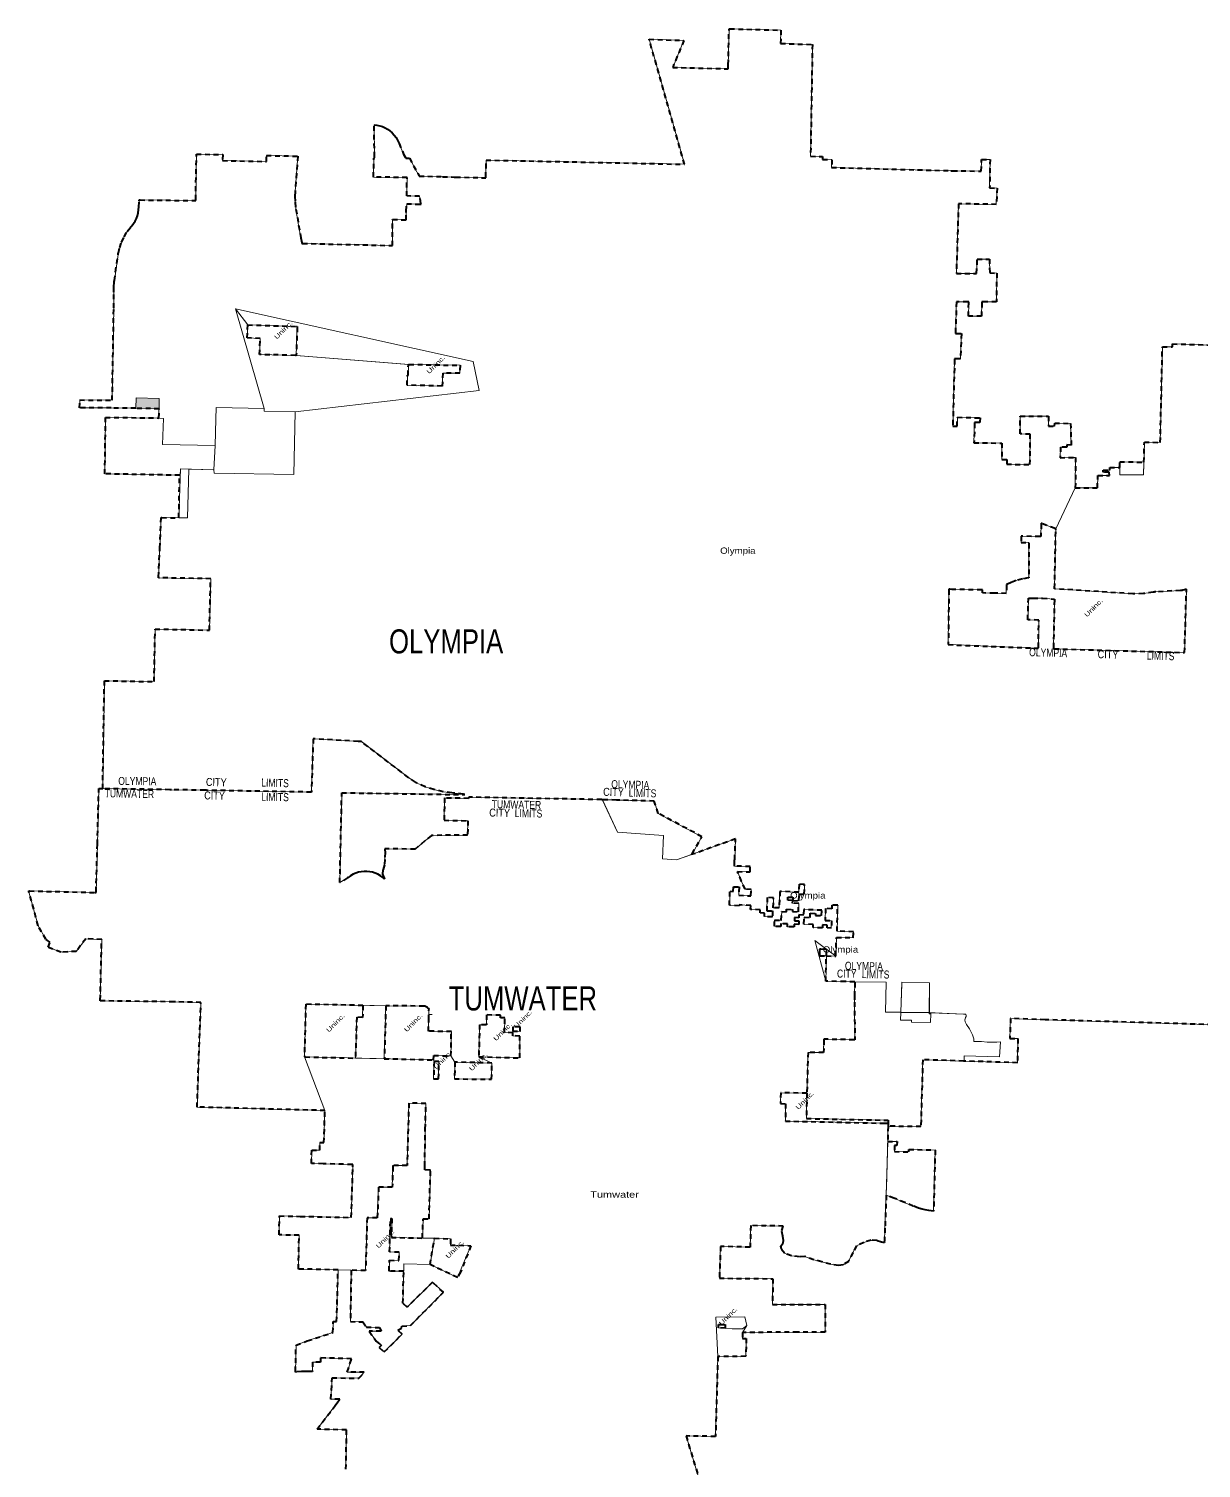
# Model space of a CAD drawing. Header units: feet. Extents: x -903180 to 1023491, y -707744 to 564635.
# Drawn here: x -492588 to -463150, y -185742 to -149618 of the extents above; entities that cross this region are included whole.
import ezdxf

# ---------------------------------------------------------------- set-up
doc = ezdxf.new("R2010")
doc.units = ezdxf.units.FT
doc.header["$LTSCALE"] = 80
doc.linetypes.add('SHORT_DASHED', pattern=[2.7, 1.5, -1.2])
doc.layers.add('13', color=7, linetype='SHORT_DASHED', lineweight=40)
doc.layers.add('58', color=7, linetype='Continuous', lineweight=13)
for name, color, linetype in [('14', 7, 'Continuous'), ('15', 7, 'Continuous'), ('36', 7, 'Continuous')]:
    doc.layers.add(name, color=color, linetype=linetype)

msp = doc.modelspace()

# ---------------------------------------------------------------- hatches: boundary and pattern name
at = {"layer": '58'}
for points in [[(-489315.75, -158893.25), (-489316.54, -159156.15), (-489902.29, -159143.23), (-489890.47, -158880.02)], [(-469943.3, -174339.55), (-469977.03, -174338.44), (-469976.75, -174309.86), (-469942.49, -174311.85)]]:
    msp.add_hatch(color=256, dxfattribs=at).paths.add_polyline_path(points)

# ---------------------------------------------------------------- linework, layer by layer
at = {"layer": '13'}
for p, q in [((-483708.4, -152073.04), (-483642.08, -152101.86)), ((-467441.76, -159791.67), (-467697.97, -159786.27)), ((-471852.45, -173864.58), (-471856.28, -174046.76)), ((-484354.89, -174425.89), (-484386.62, -175449.48)), ((-484204.92, -174428.42), (-484354.89, -174425.89)), ((-484196.95, -174128.52), (-484204.92, -174428.42)), ((-483621.99, -174134.75), (-483661.77, -175464.47)), ((-483661.77, -175464.47), (-482422.62, -175493.55)), ((-485194.46, -178100.57), (-485492.37, -178095.43))]:
    msp.add_line(p, q, dxfattribs=at)
for points in [[(-483642.08, -152101.86), (-483579.12, -152137.45), (-483520.24, -152179.43), (-483518.61, -152180.73), (-483462.12, -152230.57), (-483411.14, -152286.04), (-483366.25, -152346.54), (-483327.92, -152411.4), (-483296.59, -152479.91), (-483291.53, -152493.07), (-483175.41, -152765.4), (-483127.85, -152846.07), (-483117.03, -152864.42), (-483096.06, -152864.82), (-483032.29, -152866.03), (-482784.43, -153314.14), (-482197.45, -153330.15), (-481905.6, -153338.24), (-481905.46, -153338.32), (-481865.6, -153339.28), (-481136.18, -153357.05), (-481113.47, -153357.61), (-481112.99, -153337.54), (-481103, -152912.48), (-476124.18, -153018.91), (-477013.69, -149881.89), (-476140.67, -149910.24), (-476420.72, -150586.13), (-475046.98, -150621.84), (-475026.97, -150622.36), (-475026.54, -150602.86), (-475024.76, -150521.34), (-475005.42, -149638.25), (-475004.99, -149618.33), (-474988.01, -149618.78), (-473708.28, -149652.93), (-473710.26, -149987.51), (-472913.5, -150013.24), (-472958.56, -152818.1), (-472657.14, -152825.48), (-472656.45, -152898.04), (-472427.61, -152903.55), (-472429.16, -153098.2), (-469432.93, -153180.63), (-469412.93, -153181.18), (-469392.93, -153180.13), (-468672.71, -153190.81), (-468664.64, -152895.36), (-468451.81, -152899.7), (-468462.4, -153611.37), (-468273.61, -153615.41), (-468296.12, -154025.3), (-469244.69, -154009.84), (-469298.48, -155762.46), (-468790.11, -155755.69), (-468772.34, -155402.83), (-468466.98, -155401.01), (-468461.69, -155746.71), (-468285.65, -155750.91), (-468288.58, -156474.47), (-468635.85, -156473.71), (-468655.83, -156473.67), (-468656.48, -156494.17), (-468667.1, -156831.29), (-468993.99, -156830.58), (-468988.62, -156492.94), (-468988.31, -156472.94), (-469010.47, -156472.9), (-469295.66, -156472.27), (-469320.62, -157244.47), (-469321.27, -157264.47), (-469301.4, -157264.8), (-469171.78, -157266.97), (-469193.12, -157904.64), (-469321.88, -157902.47), (-469341.88, -157902.14), (-469342.44, -157922.26), (-469389.34, -159587.19), (-469279.8, -159590.08), (-469271.48, -159368.23), (-468833.64, -159379.18), (-468702.29, -159382.46), (-468705.34, -159480.52), (-468705.96, -159500.57), (-468728.56, -159500.1), (-468819.53, -159498.17), (-468839.53, -159497.75), (-468840.15, -159517.79), (-468855.42, -160008.42), (-468159.23, -160015.52), (-468153.4, -160425.12), (-468031.2, -160423.96), (-468033.96, -160545.22), (-467449.94, -160555.62), (-467441.76, -159791.67)], [(-490732.77, -168687.69), (-490689.22, -165979.99), (-489440.22, -166001.84), (-489415.29, -164681.33), (-488052.42, -164710.56), (-488019.68, -163419.12), (-489308.9, -163396.31), (-489329.84, -163395.97), (-489328.99, -163375.96), (-489297.98, -162647.95), (-489266.42, -161906.89), (-489265.57, -161886.9), (-489249.01, -161886.95), (-488820.11, -161888.49), (-488800.42, -160824.01), (-490677.86, -160788.25), (-490660.62, -159369.44), (-489320.42, -159386.07), (-489316.54, -159156.15), (-489902.29, -159143.23), (-490519.21, -159134.9), (-491310.86, -159132.5), (-491307.13, -158933.1), (-490493.33, -158942.3), (-490454.34, -156622.51), (-490455.75, -156227.22), (-490455.83, -156203.67), (-490455.69, -156187.22), (-490454.89, -156094.55), (-490442.64, -155976.49), (-490440.6, -155956.78), (-490437.68, -155936.49), (-490343.45, -155281.26), (-490340.5, -155260.78), (-490336.22, -155241.26), (-490305.57, -155111.16), (-490256.61, -154970.99), (-490193.26, -154836.69), (-490116.22, -154709.76), (-490044.71, -154615.72), (-490026.67, -154592), (-490011.51, -154575.72), (-490003.62, -154567.25), (-489957.42, -154508.94), (-489917.57, -154446.12), (-489884.5, -154379.48), (-489858.58, -154309.75), (-489840.09, -154237.68), (-489829.23, -154164.09), (-489826.13, -154089.75), (-489815.44, -153934.77), (-489814.01, -153914), (-489794.06, -153914.22), (-488417.28, -153929.56), (-488397.34, -153929.78), (-488396.95, -153906.19), (-488378, -152764.42), (-487718.13, -152777.19), (-487720.62, -152927.17), (-486620.81, -152948.46), (-486618.32, -152798.48), (-485833.59, -152813.67), (-485898.49, -153704.82), (-485904.81, -153824.81), (-485901.69, -153971.53), (-485882.82, -154144.53), (-485811.82, -154544.81), (-485753.27, -154860.47), (-485732.7, -154983.96), (-485729.36, -155003.99), (-485710.54, -155004.44), (-483456.14, -155058.48), (-483452.54, -154403.26), (-483110.57, -154414.74), (-483109.78, -154231.6), (-483109.51, -154208.06), (-483108.67, -154191.6), (-483099.59, -154012.59), (-482761.81, -154018.75), (-482738.5, -154019.17), (-482742.29, -153999.11), (-482775.81, -153821.89), (-483096.57, -153813.67), (-483090.66, -153350.91), (-483931.52, -153339.22), (-483920.68, -152869.29), (-483907.65, -152853.44), (-483908.02, -152829.29), (-483920.24, -152030), (-483848.25, -152036.91), (-483777.38, -152051.31), (-483708.4, -152073.04)], [(-467697.97, -159786.27), (-467694.38, -159338.45), (-466983.55, -159342.48), (-466988.3, -159593.79), (-466830.6, -159594.25), (-466826.02, -159516.66), (-466431.4, -159522.04), (-466413.44, -160064), (-466523.08, -160062.61), (-466524.98, -160116.02), (-466683.88, -160117.9), (-466691.15, -160382.93), (-466480.04, -160375.06), (-466305.01, -160377.33), (-466311.01, -161139.9), (-465754.18, -161141.57), (-465744.4, -160831.54), (-465457.01, -160829.57), (-465457.77, -160745.72), (-465615.19, -160745.26), (-465615.69, -160691.5), (-465447.53, -160691.86), (-465448.77, -160624.63), (-465194.91, -160626.9), (-465195.6, -160484.76), (-464588.39, -160493.19), (-464578.05, -159989.62), (-464178.15, -159999.3), (-464124.24, -157596.06), (-463874.33, -157602.83), (-463872.65, -157527.85), (-462856.36, -157555.36)], [(-474472.93, -170641.67), (-474868.96, -170631.46), (-474865.28, -170505.67), (-474864.7, -170485.67), (-474862.99, -170465.67), (-474841.62, -169946.64), (-475925.72, -170336.16), (-475945.72, -170342.81), (-475930.22, -170322.81), (-475685.24, -169894.03), (-476781.6, -169308.3), (-476884.22, -168999.91), (-477829.06, -168973.04), (-478073.13, -168966.1), (-478167.77, -168964.34), (-478187.77, -168964.53), (-478207.77, -168963.58), (-481521.86, -168901.67), (-481541.33, -168901.31), (-481543.49, -168927.87), (-481543.82, -168931.88), (-482147.39, -168922.27), (-482160.12, -169481.29), (-481562.9, -169492.51), (-481568.86, -169852.72), (-482479.02, -169861.42), (-482887.59, -170205.72), (-483630.31, -170194.51), (-483649.38, -170194.22), (-483646.72, -170214.21), (-483636.52, -170290.88), (-483648.23, -170462.21), (-483653.58, -170600.14), (-483696.86, -170725.09), (-483709.16, -170834.18), (-483666.02, -170932.21), (-483655.22, -170956.4), (-483679.99, -170934.64), (-483702.03, -170915.28), (-483760.11, -170873.16), (-483822.28, -170837.35), (-483887.84, -170808.22), (-483956.1, -170786.12), (-484026.29, -170771.26), (-484097.64, -170763.83), (-484169.39, -170763.89), (-484240.73, -170771.45), (-484310.9, -170786.43), (-484379.11, -170808.66), (-484444.62, -170837.9), (-484506.72, -170873.83), (-484544.73, -170901.49), (-484564.81, -170916.11), (-484584.73, -170928.18), (-484778.62, -171045.71), (-484728.1, -168790.82), (-481690.66, -168837.39), (-481637.09, -168838.21), (-481677.09, -168830.11), (-481967.98, -168789.23), (-482184.8, -168763.89), (-482414.32, -168713.2), (-482637.28, -168638.81), (-482834.9, -168548.94), (-482849.49, -168542.31), (-482874.9, -168526.06), (-483048.62, -168414.96), (-484237.28, -167506.65), (-484317.23, -167501.99), (-485446.87, -167437.05), (-485492.35, -168774.65), (-488128.62, -168729.91), (-488167.04, -168727.39), (-488168.62, -168727.37), (-489003.91, -168714.78), (-489022.96, -168714.49), (-489043.91, -168714.16), (-490732.77, -168687.69)], [(-485492.37, -178095.43), (-485482.46, -177758.52), (-485282.53, -177763.52), (-485276.8, -177568.6), (-485176.2, -177571.11), (-485151.57, -176765), (-488363.22, -176680.09), (-488265.52, -174052.02), (-488903.8, -174039.92), (-488924.51, -174036.89), (-488943.8, -174036.64), (-490773.9, -174013.01), (-490792.99, -174012.76), (-490792.53, -173992.75), (-490757.75, -172469.63), (-491159.5, -172454.6), (-491394.38, -172771.58), (-491781.93, -172791.7), (-492100.35, -172668.86), (-492056.25, -172542.55), (-492157.68, -172467.98), (-492352.27, -172132.48), (-492582.91, -171274.14), (-492588.26, -171254.24), (-492572.23, -171254.62), (-490924.4, -171294.09), (-490899.36, -171294.69), (-490898.78, -171274.57), (-490864.12, -170081.44), (-490830.44, -168685.15), (-490732.77, -168687.69)], [(-473406.7, -171493.54), (-473249.92, -171500.91), (-473243.95, -171337.24), (-473117.91, -171339.8), (-473107.3, -171093.24), (-473245.02, -171086.97), (-473254.13, -171287.34), (-473728.21, -171265.78), (-473747.13, -171681.9), (-473896.99, -171675.08), (-473885.65, -171425.61), (-474044.94, -171418.37), (-474060.06, -171751.29), (-473910.56, -171758.07), (-473917.41, -171908.71), (-474116.59, -171899.66), (-474112.62, -171812.22), (-474223.76, -171807.17), (-474220.17, -171728.02), (-474464.17, -171716.92), (-474459.7, -171618.58), (-474751.9, -171605.29), (-474752.81, -171625.25), (-474997.44, -171614.13), (-474981.43, -171261.65), (-474902.32, -171265.24), (-474897.04, -171148.77), (-474752.01, -171155.35), (-474761.48, -171364.13), (-474457.07, -171377.93), (-474449.71, -171215.8), (-474602.99, -171208.84), (-474693.23, -171014.38), (-474792.78, -170769.1), (-474792.76, -170768.58), (-474476.37, -170779.12), (-474472.93, -170641.67)], [(-471849.43, -173533.91), (-472091.28, -173529.68), (-472577.49, -173519.03), (-472562.54, -172887), (-472327.48, -172892.22), (-472305.99, -172420.83), (-471885.17, -172428.28), (-471879.07, -172277.77), (-472292.93, -172264.77), (-472277.52, -171610.16), (-472421.74, -171610.31), (-472425.98, -171703.42), (-472579.87, -171696.42), (-472593.39, -171993.79), (-472431.38, -172001.16), (-472439.42, -172187.17), (-472541.95, -172183.44), (-472540.74, -172114.27), (-472655.66, -172109.05), (-472661.39, -172181.76), (-472896.55, -172172.71), (-472892.18, -172095.16), (-473123.9, -172084.62), (-473116.18, -171914.71), (-472971.4, -171921.29), (-472966.54, -171814.4), (-472830.9, -171820.57), (-472833.07, -171868.35), (-472680.53, -171875.27), (-472674.42, -171740.6), (-473128.1, -171720), (-473134.44, -171859.84), (-473250.68, -171854.55), (-473254.08, -171929.33), (-473358.98, -171924.56), (-473362.51, -172002.08), (-473253.13, -172007.05), (-473257.25, -172097.87), (-473370.47, -172092.73), (-473374.38, -172157.5), (-473538.98, -172152.48), (-473534.07, -172083.21), (-473705.34, -172075.43), (-473707.32, -172149.38), (-473866.31, -172142.43), (-473861.32, -171986), (-473694.03, -171993.61), (-473684.08, -171774.89), (-473565.7, -171780.27), (-473562.74, -171715.33), (-473412.39, -171722.17), (-473414.63, -171771.32), (-473264.34, -171778.15), (-473254.89, -171570.32), (-473409.87, -171563.28), (-473406.7, -171493.54)], [(-471849.43, -173533.91), (-471849.63, -173555.67), (-471852.45, -173864.58)], [(-484196.95, -174128.52), (-485634.09, -174099.18), (-485667.65, -175401.91), (-485668.17, -175421.96), (-485650.22, -175422.35), (-484386.62, -175449.48)], [(-471856.28, -174046.76), (-471847.53, -174970.75), (-471847.33, -174992.32), (-471867.34, -174991.89), (-472601.8, -174976.23), (-472621.55, -174975.81), (-472622.15, -174995.8), (-472631.53, -175309.44), (-473021.54, -175310.32), (-473053.23, -176329.9)], [(-482422.62, -175493.55), (-482419.71, -175384.65), (-481987.92, -175396.47), (-481978.15, -174782.89), (-482550.92, -174776.38), (-482545.66, -174482.33), (-482539.42, -174248.51), (-482538.92, -174229.81), (-482551.93, -174208.51), (-482556.98, -174201.44), (-482567.64, -174189.41), (-482579.49, -174178.55), (-482592.42, -174169), (-482606.28, -174160.85), (-482620.91, -174154.19), (-482627.74, -174151.91), (-482646.96, -174146.49), (-482667.74, -174146.16), (-483621.99, -174134.75)], [(-459099.55, -174699.74), (-459119.55, -174699.61), (-461792.39, -174642.77), (-467070.26, -174486.08), (-467937.29, -174456.31), (-467954.16, -174957.01), (-467753.08, -174961.46), (-467765.24, -175565.7), (-469105.23, -175523.38), (-469115.48, -175523.06), (-470140.78, -175490.68), (-470189.55, -177168.73), (-471012.78, -177160.31)], [(-473053.23, -176329.9), (-473705.87, -176321.05), (-473714.59, -176591.94), (-473586.67, -176596.37), (-473591.63, -177029.5), (-471096.03, -177084.77), (-471010.87, -177085.36), (-471012.78, -177160.31)], [(-473053.23, -176329.9), (-473062.6, -176966.01), (-471009.32, -177010.14), (-471010.87, -177085.36)], [(-471012.78, -177160.31), (-471022.44, -177540.39), (-470787.99, -177544.89), (-470789.71, -177644.88), (-470849.7, -177643.74), (-470852.34, -177796.72), (-470490.65, -177803.67), (-470489.05, -177743.7), (-469829.15, -177756.39), (-469870.19, -179293.37), (-469988.8, -179278.74), (-470081.62, -179261.85), (-470154.19, -179243.28), (-470252.07, -179214.57), (-470378.64, -179163.91), (-470594.65, -179076.1), (-470868.04, -178962.96), (-471056.7, -178891.72), (-471090.09, -179717.88), (-471105.47, -180066.03), (-471106.07, -180079.72), (-471126.35, -180077.19), (-471138.78, -180075.63), (-471173.8, -180065.38), (-471290.31, -180031.28), (-471436.95, -180018.94), (-471624.14, -180075.67), (-471806.51, -180159.81), (-471896.46, -180330.08), (-472008.84, -180550.94), (-472136.25, -180634.57), (-472259.7, -180654.05), (-472452.3, -180623.84), (-472677.21, -180566.44), (-472879.23, -180508.83), (-473099.78, -180428.51), (-473232.52, -180434.35), (-473438.8, -180408.84), (-473613.4, -180346.39), (-473692.19, -180246.4), (-473706.66, -180168.7), (-473643.35, -180085.68), (-473634.71, -180030.65), (-473658.66, -179920.99), (-473682.94, -179774.69), (-473642.89, -179664.73), (-474460, -179653.05), (-474478, -180194.05), (-475218.33, -180177.07), (-475248.23, -180974.84), (-473904.98, -180987.36), (-473915.32, -181635.69), (-472594.57, -181634.79), (-472591.31, -182324.78), (-473281.29, -182329.63), (-474666.94, -182334.04), (-474671.82, -182484.6), (-474571.76, -182484.26), (-474586.34, -182934.31), (-475287.49, -182936.74), (-475345.64, -184945.06), (-476082.6, -184932.33), (-475665.43, -186328.18)], [(-485350.68, -184764.28), (-484893.51, -184169.31), (-484831.49, -184080.46), (-484781.39, -184009.85), (-485000.26, -184005.9), (-484972.53, -183475.05), (-484298.47, -183483.97), (-484163.85, -183335.82), (-484591.54, -183329.4), (-484483.96, -182994.15), (-485263, -182973.63), (-485264.22, -183082.31), (-485462.9, -183081.49), (-485467.27, -183296.99), (-485467.66, -183315.85), (-485487.68, -183315.78), (-485597.12, -183315.39), (-485617.12, -183314.21), (-485637.12, -183314.02), (-485740.25, -183313.04), (-485871.23, -183327.39), (-485891.17, -183329.58), (-485890.79, -183312.48), (-485876.28, -182650.3), (-485598.72, -182546.77), (-484950.77, -182337.55), (-484948.12, -182062.82), (-484858.34, -182062.54), (-484821.58, -180764.6), (-485818.41, -180743.43), (-485801.48, -179897.01), (-486302, -179886.35), (-486294.37, -179411.4), (-485770.09, -179422.55), (-484491.98, -179448.34), (-484450.22, -178181.7), (-484449.1, -178147.81), (-484449.16, -178141.7), (-484449.17, -178140.75), (-484449.37, -178119.68), (-484469.36, -178119.16), (-485154.46, -178101.57), (-485192.11, -178100.61), (-485194.46, -178100.57)], [(-484624.91, -185766.55), (-484609.02, -184780.01), (-485350.68, -184764.28)]]:
    msp.add_lwpolyline(points, dxfattribs=at)
for points in [[(-485871.03, -157815.22), (-485891.04, -157814.76), (-486790.97, -157794.13), (-486779.82, -157387.77), (-487101.54, -157377.68), (-487088.43, -157048.13), (-485869.79, -157088.54), (-485847.92, -157089.26), (-485848.56, -157109.2), (-485870.4, -157795.4)], [(-483056.57, -158039.59), (-483038.65, -158039.92), (-481759.09, -158063.8), (-481762.86, -158259.44), (-482191.68, -158259.79), (-482210.27, -158585.83), (-483090.24, -158562.76), (-483083.25, -158316.74), (-483065.71, -158317.05), (-483057.23, -158059.55)], [(-466861.12, -165178.25), (-466841.01, -165178.96), (-463567.83, -165271.91), (-463521.34, -163698.81), (-463520.76, -163679.13), (-463540.75, -163687.82), (-463574.1, -163699.55), (-463611.78, -163708.52), (-463630.2, -163710.91), (-463649.14, -163713.36), (-463670.2, -163714.55), (-464293.5, -163749.69), (-464312.52, -163750.76), (-464333.5, -163754.89), (-464352.88, -163758.71), (-464598.85, -163791.74), (-464827.59, -163798.31), (-464851.88, -163799.01), (-464867.59, -163798), (-466811.27, -163672.56), (-466831.16, -163671.28), (-466830.87, -163656.97), (-466801.7, -162189.06), (-466801.25, -162166.58), (-466821.3, -162158.98), (-467150.93, -162033.92), (-467170.9, -162026.35), (-467171.19, -162048.52), (-467175.03, -162341.67), (-467175.29, -162361.68), (-467196.02, -162361.29), (-467673.73, -162352.15), (-467673.53, -162510.93), (-467498.81, -162516.3), (-467478.28, -162516.93), (-467478.25, -162536.91), (-467477.04, -163377.17), (-467477.01, -163397.17), (-467497.02, -163400.5), (-467635.53, -163423.54), (-467801.74, -163468.08), (-467818.69, -163472.62), (-467841.74, -163481.21), (-467923.67, -163511.72), (-468017.98, -163557.7), (-468036.11, -163566.54), (-468037.15, -163587.45), (-468047.16, -163789.6), (-468259.75, -163783.51), (-468341.71, -163782.93), (-468640.5, -163777.25), (-468640, -163720.39), (-468639.82, -163700.85), (-468659.82, -163700.49), (-469415.43, -163686.87), (-469465.58, -163685.51), (-469485.55, -163684.97), (-469484.92, -163704.08), (-469501.03, -165074.35), (-467265.33, -165162.33), (-467240.04, -165163.33), (-467239.72, -165143.12), (-467228.79, -164460.03), (-467502.95, -164447.39), (-467489.41, -163930.31), (-467488.87, -163909.42), (-467468.89, -163907.03), (-467466.97, -163906.81), (-467457.35, -163905.87), (-467447.72, -163905.13), (-467437.95, -163904.57), (-467427.92, -163904.13), (-467418.29, -163903.84), (-467408.63, -163903.8), (-467398.79, -163903.88), (-467388.94, -163904.16), (-467379.06, -163904.58), (-467372.69, -163904.97), (-467137.14, -163909.77), (-466856.85, -163930.11), (-466836.34, -163931.6), (-466836.73, -163951.56), (-466860.61, -165152.94)], [(-473406.7, -171493.54), (-473531.45, -171487.87), (-473527.87, -171409.14), (-473403.12, -171414.82)], [(-472562.55, -172887), (-472561.71, -172742.32), (-472561.59, -172722.36), (-472583.2, -172721.82), (-472710.96, -172718.62), (-472730.47, -172718.13), (-472730.58, -172738.12), (-472731.43, -172887.21)], [(-480261.57, -175443.74), (-480255.73, -174898.34), (-480435.68, -174893.65), (-480434.83, -174813.66), (-480643.71, -174808.22), (-480635.02, -174438.33), (-480744.98, -174435.47), (-480743.57, -174375.49), (-481093.45, -174366.37), (-481099.33, -174616.31), (-481269.27, -174611.87), (-481288.17, -175415.63)], [(-480254.44, -174778.33), (-480253.27, -174668.32), (-480433.22, -174663.64), (-480434.4, -174773.65)], [(-482298.01, -175968.91), (-482289.27, -175538.27), (-482411.63, -175534.92), (-482422.95, -175967.84)], [(-480967.96, -175980.31), (-480959.73, -175574.67), (-481889.41, -175549.22), (-481897.99, -175972.34)], [(-483216.61, -182375.65), (-483326, -182274.04), (-483232.06, -182223.59), (-483217.26, -182178.83), (-483003.14, -182160.33), (-482177.38, -181327.46), (-482450.21, -181072.19), (-483091.51, -181704.31), (-483195.22, -181599.55), (-483174.09, -180800.6), (-483539.94, -180794.67), (-483533.13, -180524.73), (-483293.15, -180528.61), (-483287.86, -180318.67), (-483527.85, -180314.78), (-483506.67, -179475.04), (-483471.67, -179475.61), (-483483.66, -179951.46), (-482702.74, -179966.33), (-482688.3, -179483.68), (-482538.98, -179484.68), (-482501.31, -178262.27), (-482523.42, -178261.46), (-482626.74, -178257.71), (-482646.74, -178256.98), (-482646.87, -178237.46), (-482647.16, -178192.41), (-482646.36, -178153.45), (-482631.83, -177231.71), (-482618.22, -176590.31), (-483044.09, -176579.19), (-483090.41, -178145.36), (-483444.93, -178142.16), (-483444.6, -178176.01), (-483462.44, -178690.68), (-483803.42, -178689.1), (-483837.15, -179460.82), (-484093.52, -179456.02), (-484131.63, -180779.11), (-484494.38, -180775.33), (-484513.5, -182061.94), (-484199.06, -182071.02), (-484110.53, -182199.08), (-483784.72, -182210.94), (-483742.67, -182301.15), (-484044.03, -182305.02), (-483866.2, -182550.23), (-483733.87, -182656.16), (-483787.6, -182715.49), (-483661.08, -182823.95)], [(-481996.72, -179989.12), (-482000.11, -180140.89), (-481490.81, -180157.91), (-481745.76, -180820.37), (-481821.85, -180955.29), (-482512.21, -180632.63), (-482400.48, -179972.67)], [(-475266.4, -182135.06), (-475246.44, -182135.05), (-475104.66, -182134.97), (-475103.47, -182223.94), (-475268.05, -182222.28), (-475266.82, -182157.19)]]:
    msp.add_lwpolyline(points, close=True, dxfattribs=at)
at = {"layer": '58'}
msp.add_line((-482541.46, -174356.01), (-482463.66, -174356.01), dxfattribs=at)
for points in [[(-469432.93, -153180.63), (-472429.16, -153098.2), (-472427.61, -152903.55), (-472656.45, -152898.04), (-472657.14, -152825.48), (-472958.56, -152818.1), (-472913.5, -150013.24), (-473710.26, -149987.51), (-473708.28, -149652.93), (-474988.01, -149618.78), (-475004.99, -149618.33), (-475005.42, -149638.25), (-475024.76, -150521.34), (-475026.54, -150602.86), (-475026.97, -150622.36), (-475046.98, -150621.84), (-476420.72, -150586.13), (-476140.67, -149910.24), (-477013.69, -149881.89), (-476124.18, -153018.91), (-481103, -152912.48), (-481112.99, -153337.54), (-481113.47, -153357.61), (-481136.18, -153357.05), (-481865.6, -153339.28), (-481905.46, -153338.32), (-481905.6, -153338.24), (-482197.45, -153330.15), (-482784.43, -153314.14), (-483032.29, -152866.03), (-483096.06, -152864.82), (-483117.03, -152864.42), (-483127.85, -152846.07), (-483175.41, -152765.4), (-483291.53, -152493.07), (-483296.59, -152479.91), (-483327.92, -152411.4), (-483366.25, -152346.54), (-483411.14, -152286.04), (-483462.12, -152230.57), (-483518.61, -152180.73), (-483520.24, -152179.43), (-483579.12, -152137.45), (-483642.08, -152101.86), (-483708.4, -152073.04), (-483777.38, -152051.31), (-483848.25, -152036.91), (-483920.24, -152030), (-483908.02, -152829.29), (-483907.65, -152853.44), (-483920.68, -152869.29), (-483931.52, -153339.22), (-483090.66, -153350.91), (-483096.57, -153813.67), (-482775.81, -153821.89), (-482742.29, -153999.11), (-482738.5, -154019.17), (-482761.81, -154018.75), (-483099.59, -154012.59), (-483108.67, -154191.6), (-483109.51, -154208.06), (-483109.78, -154231.6), (-483110.57, -154414.74), (-483452.54, -154403.26), (-483456.14, -155058.48), (-485710.54, -155004.44), (-485729.36, -155003.99), (-485732.7, -154983.96), (-485753.27, -154860.47), (-485811.82, -154544.81), (-485882.82, -154144.53), (-485901.69, -153971.53), (-485904.81, -153824.81), (-485898.49, -153704.82), (-485833.59, -152813.67), (-486618.32, -152798.48), (-486620.81, -152948.46), (-487720.62, -152927.17), (-487718.13, -152777.19), (-488378, -152764.42), (-488396.95, -153906.19), (-488397.34, -153929.78), (-488417.28, -153929.56), (-489794.06, -153914.22), (-489814.01, -153914), (-489815.44, -153934.77), (-489826.13, -154089.75), (-489829.23, -154164.09), (-489840.09, -154237.68), (-489858.58, -154309.75), (-489884.5, -154379.48), (-489917.57, -154446.12), (-489957.42, -154508.94), (-490003.62, -154567.25), (-490011.51, -154575.72), (-490026.67, -154592), (-490044.71, -154615.72), (-490116.22, -154709.76), (-490193.26, -154836.69), (-490256.61, -154970.99), (-490305.57, -155111.16)], [(-469484.92, -163704.08), (-469485.55, -163684.97), (-469465.58, -163685.51), (-469415.43, -163686.87), (-468659.82, -163700.49), (-468639.82, -163700.85), (-468640, -163720.39), (-468640.5, -163777.25), (-468341.71, -163782.93), (-468259.75, -163783.51), (-468047.16, -163789.6), (-468037.15, -163587.45), (-468036.11, -163566.54), (-468017.98, -163557.7), (-467923.67, -163511.72), (-467841.74, -163481.21), (-467818.69, -163472.62), (-467801.74, -163468.08), (-467635.53, -163423.54), (-467497.02, -163400.5), (-467477.01, -163397.17), (-467477.04, -163377.17), (-467478.25, -162536.91), (-467478.28, -162516.93), (-467498.81, -162516.3), (-467673.53, -162510.93), (-467673.73, -162352.15), (-467196.02, -162361.29), (-467175.29, -162361.68), (-467175.03, -162341.67), (-467171.19, -162048.52), (-467170.9, -162026.35), (-467150.93, -162033.92), (-466801.25, -162166.59), (-466311.01, -161139.9), (-466305.01, -160377.33), (-466480.04, -160375.06), (-466691.15, -160382.93), (-466683.88, -160117.9), (-466524.98, -160116.02), (-466523.08, -160062.61), (-466413.44, -160064), (-466431.4, -159522.04), (-466826.02, -159516.66), (-466830.6, -159594.25), (-466988.3, -159593.79), (-466983.55, -159342.48), (-467694.38, -159338.45), (-467697.97, -159786.27), (-467441.76, -159791.67), (-467449.94, -160555.62), (-468033.96, -160545.22), (-468031.2, -160423.96), (-468153.4, -160425.12), (-468159.23, -160015.52), (-468855.42, -160008.42), (-468840.15, -159517.79), (-468839.53, -159497.75), (-468819.53, -159498.17), (-468728.56, -159500.1), (-468705.96, -159500.57), (-468705.34, -159480.52), (-468702.29, -159382.46), (-468833.64, -159379.18), (-469271.48, -159368.23), (-469279.8, -159590.08), (-469389.34, -159587.19), (-469342.44, -157922.26), (-469341.88, -157902.14), (-469321.88, -157902.47), (-469193.12, -157904.64), (-469171.78, -157266.97), (-469301.4, -157264.8), (-469321.27, -157264.47), (-469320.62, -157244.47), (-469295.66, -156472.27), (-469010.47, -156472.9), (-468988.31, -156472.94), (-468988.62, -156492.94), (-468993.99, -156830.58), (-468667.1, -156831.29), (-468656.48, -156494.17), (-468655.83, -156473.67), (-468635.85, -156473.71), (-468288.58, -156474.47), (-468285.65, -155750.91), (-468461.69, -155746.71), (-468466.98, -155401.01), (-468772.34, -155402.83), (-468790.11, -155755.69), (-469298.48, -155762.46), (-469244.69, -154009.84), (-468296.12, -154025.3), (-468273.61, -153615.41), (-468462.4, -153611.37), (-468451.81, -152899.7), (-468664.64, -152895.36), (-468672.71, -153190.81), (-469392.93, -153180.13), (-469412.93, -153181.18), (-469432.93, -153180.63)], [(-490305.57, -155111.16), (-490336.22, -155241.26), (-490340.5, -155260.78), (-490343.45, -155281.26), (-490437.68, -155936.49), (-490440.6, -155956.78), (-490442.64, -155976.49), (-490454.89, -156094.55), (-490455.69, -156187.22), (-490455.83, -156203.67), (-490455.75, -156227.22), (-490454.34, -156622.51), (-490493.33, -158942.3), (-491307.13, -158933.1), (-491310.86, -159132.5), (-490519.21, -159134.9), (-489902.29, -159143.23), (-489890.47, -158880.02), (-489315.75, -158893.25), (-489320.42, -159386.07), (-489205.47, -159394.47), (-489227.59, -160054.16), (-487909.78, -160075.57), (-487892.62, -159413.73), (-487886.08, -159126.23), (-486676.41, -159148.15), (-487399.55, -156647.39), (-481428.19, -157965.26), (-481278.28, -158693.85), (-485897.1, -159227.22), (-485932.64, -160807.4), (-487936.98, -160768.33), (-487937.81, -160682.76), (-488568.96, -160667.19), (-488601.07, -161888.97), (-489249.01, -161886.95), (-489265.57, -161886.9), (-489266.42, -161906.89), (-489297.98, -162647.95), (-489328.99, -163375.96), (-489329.84, -163395.97), (-489308.9, -163396.31), (-488019.68, -163419.12), (-488052.42, -164710.56), (-489415.29, -164681.33), (-489440.22, -166001.84), (-490689.22, -165979.99), (-490732.77, -168687.69), (-489043.91, -168714.16), (-489022.96, -168714.49), (-489003.91, -168714.78), (-488168.62, -168727.37), (-488167.04, -168727.39), (-488128.62, -168729.91), (-485492.35, -168774.65), (-485446.87, -167437.05), (-484237.28, -167506.65), (-483048.62, -168414.96), (-482874.9, -168526.06), (-482849.49, -168542.31), (-482834.9, -168548.94), (-482637.28, -168638.81), (-482414.32, -168713.2), (-482184.8, -168763.89), (-481967.98, -168789.23), (-481677.09, -168830.11), (-481637.09, -168838.21), (-481690.66, -168837.39), (-484728.1, -168790.82), (-484778.62, -171045.71), (-484584.73, -170928.18), (-484564.81, -170916.11), (-484544.73, -170901.49), (-484506.72, -170873.83), (-484444.62, -170837.9), (-484379.11, -170808.66), (-484310.9, -170786.43), (-484240.73, -170771.45), (-484169.39, -170763.89), (-484097.64, -170763.83), (-484026.29, -170771.26), (-483956.1, -170786.12), (-483887.84, -170808.22), (-483822.28, -170837.35), (-483760.11, -170873.16), (-483702.03, -170915.28), (-483679.99, -170934.64), (-483655.22, -170956.4), (-483666.02, -170932.21), (-483709.16, -170834.18), (-483696.86, -170725.09), (-483653.58, -170600.14), (-483648.23, -170462.21), (-483636.52, -170290.88), (-483646.72, -170214.21), (-483649.38, -170194.22), (-483630.31, -170194.51), (-482887.59, -170205.72), (-482479.02, -169861.42)], [(-462856.36, -157555.36), (-463872.65, -157527.85), (-463874.33, -157602.83), (-464124.24, -157596.06), (-464178.15, -159999.3), (-464578.05, -159989.62), (-464596.53, -160812.9), (-465197.59, -160814.76), (-465194.91, -160626.9), (-465448.77, -160624.63), (-465447.53, -160691.86), (-465615.69, -160691.5), (-465615.19, -160745.26), (-465457.77, -160745.72), (-465457.01, -160829.57), (-465744.4, -160831.54), (-465754.18, -161141.57), (-466311.01, -161139.9), (-466801.25, -162166.59), (-466830.87, -163656.97), (-466831.16, -163671.28), (-466811.27, -163672.56), (-464867.59, -163798), (-464851.88, -163799.01), (-464827.59, -163798.31), (-464598.85, -163791.74), (-464352.88, -163758.71), (-464333.5, -163754.89), (-464312.52, -163750.76), (-464293.5, -163749.69), (-463670.2, -163714.55), (-463649.14, -163713.36), (-463630.2, -163710.91), (-463611.78, -163708.52), (-463574.1, -163699.55), (-463540.75, -163687.82), (-463520.76, -163679.13), (-463521.34, -163698.81), (-463567.83, -165271.91), (-466841.01, -165178.96), (-466861.12, -165178.25), (-466860.61, -165152.94), (-466836.73, -163951.56), (-466836.34, -163931.6), (-466856.85, -163930.11), (-467137.14, -163909.77), (-467372.69, -163904.97), (-467379.06, -163904.58), (-467388.94, -163904.16), (-467398.79, -163903.88), (-467408.63, -163903.8), (-467418.29, -163903.84), (-467427.92, -163904.13), (-467437.95, -163904.57), (-467447.72, -163905.13), (-467457.35, -163905.87), (-467466.97, -163906.81), (-467468.89, -163907.03), (-467488.87, -163909.42), (-467489.41, -163930.31), (-467502.95, -164447.39), (-467228.79, -164460.03), (-467239.72, -165143.12), (-467240.04, -165163.33), (-467265.33, -165162.33), (-469501.03, -165074.35), (-469484.92, -163704.08)], [(-474841.62, -169946.64), (-475925.72, -170336.16), (-475945.72, -170342.81), (-475965.72, -170350), (-476321.88, -170477.96), (-476679.45, -170451.28), (-476651.2, -169864.24), (-477808.6, -169781.23), (-478178.48, -168984.53), (-478187.77, -168964.53), (-478207.77, -168963.58), (-481521.86, -168901.67), (-481541.33, -168901.31), (-481543.49, -168927.87), (-481543.82, -168931.88), (-482147.39, -168922.27), (-482160.12, -169481.29), (-481562.9, -169492.51), (-481568.86, -169852.72), (-482479.02, -169861.42), (-482887.59, -170205.72), (-483630.31, -170194.51), (-483649.38, -170194.22), (-483646.72, -170214.21), (-483636.52, -170290.88), (-483648.23, -170462.21), (-483653.58, -170600.14), (-483696.86, -170725.09), (-483709.16, -170834.18), (-483666.02, -170932.21), (-483655.22, -170956.4), (-483679.99, -170934.64), (-483702.03, -170915.28), (-483760.11, -170873.16), (-483822.28, -170837.35), (-483887.84, -170808.22), (-483956.1, -170786.12), (-484026.29, -170771.26), (-484097.64, -170763.83), (-484169.39, -170763.89), (-484240.73, -170771.45), (-484310.9, -170786.43), (-484379.11, -170808.66), (-484444.62, -170837.9), (-484506.72, -170873.83), (-484544.73, -170901.49), (-484564.81, -170916.11), (-484584.73, -170928.18), (-484778.62, -171045.71), (-484728.1, -168790.82), (-481690.66, -168837.39), (-481637.09, -168838.21), (-481677.09, -168830.11), (-481967.98, -168789.23), (-482184.8, -168763.89), (-482414.32, -168713.2), (-482637.28, -168638.81), (-482834.9, -168548.94), (-482849.49, -168542.31), (-482874.9, -168526.06), (-483048.62, -168414.96), (-484220.58, -167519.38), (-484237.28, -167506.65), (-485446.87, -167437.05), (-485492.35, -168774.65), (-488128.62, -168729.91), (-488167.04, -168727.39), (-488168.62, -168727.37), (-489003.91, -168714.78), (-489022.96, -168714.49), (-489043.91, -168714.16), (-490732.77, -168687.69), (-490830.44, -168685.15), (-490864.12, -170081.44), (-490898.78, -171274.57), (-490899.36, -171294.69), (-490924.4, -171294.09), (-492572.23, -171254.62), (-492588.26, -171254.24), (-492582.91, -171274.14), (-492352.27, -172132.48), (-492157.68, -172467.98), (-492056.25, -172542.55), (-492100.35, -172668.86), (-491781.93, -172791.7), (-491394.38, -172771.58), (-491159.5, -172454.6), (-490757.75, -172469.63), (-490792.53, -173992.75), (-490792.99, -174012.76), (-490773.9, -174013.01), (-488943.8, -174036.64), (-488924.51, -174036.89), (-488903.8, -174039.92), (-488265.52, -174052.02), (-488363.22, -176680.09), (-485151.56, -176765), (-485668.17, -175421.96), (-485634.09, -174099.18), (-483621.99, -174134.75)], [(-482479.02, -169861.42), (-481568.86, -169852.72), (-481562.9, -169492.51), (-482160.12, -169481.29), (-482147.39, -168922.27), (-481543.82, -168931.88), (-481543.49, -168927.87), (-481541.33, -168901.31), (-481521.86, -168901.67), (-478207.77, -168963.58), (-478187.77, -168964.53), (-478167.77, -168964.34), (-478073.13, -168966.1), (-476884.22, -168999.91), (-476781.6, -169308.3), (-475685.24, -169894.03), (-475930.22, -170322.81), (-475945.72, -170342.81), (-475925.72, -170336.16), (-474841.62, -169946.64), (-474862.99, -170465.67), (-474864.7, -170485.67), (-474865.28, -170505.67), (-474868.96, -170631.46), (-474472.93, -170641.67), (-474476.37, -170779.12), (-474792.76, -170768.58), (-474792.78, -170769.1), (-474693.23, -171014.38), (-474602.99, -171208.84), (-474449.71, -171215.8), (-474457.07, -171377.93), (-474761.48, -171364.13), (-474752.01, -171155.35), (-474897.04, -171148.77), (-474902.32, -171265.24), (-474981.43, -171261.65), (-474997.44, -171614.13), (-474752.81, -171625.25), (-474751.9, -171605.29), (-474459.7, -171618.58), (-474464.17, -171716.92), (-474220.17, -171728.02), (-474223.76, -171807.17), (-474112.62, -171812.22), (-474116.59, -171899.66), (-473917.41, -171908.71), (-473910.56, -171758.07), (-474060.06, -171751.29), (-474044.94, -171418.37), (-473885.65, -171425.61), (-473896.99, -171675.08), (-473747.13, -171681.9), (-473728.21, -171265.78), (-473254.13, -171287.34), (-473245.02, -171086.97), (-473107.3, -171093.24), (-473117.91, -171339.8), (-473243.95, -171337.24), (-473249.92, -171500.91), (-473406.7, -171493.54), (-473403.12, -171414.82), (-473527.87, -171409.14), (-473531.51, -171489.11), (-473406.76, -171494.79), (-473409.87, -171563.27), (-473254.89, -171570.32), (-473264.34, -171778.15), (-473414.63, -171771.32), (-473412.39, -171722.17), (-473562.74, -171715.33), (-473565.7, -171780.27), (-473684.08, -171774.89), (-473694.03, -171993.61), (-473861.32, -171986), (-473866.31, -172142.43), (-473707.32, -172149.38), (-473705.34, -172075.43), (-473534.07, -172083.21), (-473538.98, -172152.48), (-473374.38, -172157.5), (-473370.47, -172092.73), (-473257.25, -172097.87), (-473253.13, -172007.05), (-473362.51, -172002.08), (-473358.98, -171924.56), (-473254.08, -171929.33), (-473250.68, -171854.55), (-473134.44, -171859.84), (-473128.1, -171720), (-472674.42, -171740.6), (-472680.53, -171875.27), (-472833.07, -171868.35), (-472830.9, -171820.57), (-472966.54, -171814.4), (-472971.4, -171921.29), (-473116.18, -171914.71), (-473123.9, -172084.62), (-472892.18, -172095.16), (-472896.55, -172172.71), (-472661.39, -172181.76)], [(-471849.43, -173533.91), (-472091.28, -173529.68), (-472577.49, -173519.03), (-472852.02, -172496.84), (-472327.48, -172892.22), (-472305.99, -172420.83), (-471885.17, -172428.28), (-471879.07, -172277.77), (-472292.93, -172264.77), (-472277.52, -171610.16), (-472421.74, -171610.31), (-472425.98, -171703.42), (-472579.87, -171696.42), (-472593.39, -171993.79), (-472431.38, -172001.16), (-472439.42, -172187.17), (-472541.95, -172183.44), (-472540.74, -172114.27), (-472655.66, -172109.05), (-472661.39, -172181.76), (-472896.55, -172172.71), (-472892.18, -172095.16), (-473123.9, -172084.62), (-473116.18, -171914.71), (-472971.4, -171921.29), (-472966.54, -171814.4), (-472830.9, -171820.57), (-472833.07, -171868.35), (-472680.53, -171875.27), (-472674.42, -171740.6), (-473128.1, -171720), (-473134.44, -171859.84), (-473250.68, -171854.55), (-473254.08, -171929.33), (-473358.98, -171924.56), (-473362.51, -172002.08), (-473253.13, -172007.05), (-473257.25, -172097.87), (-473370.47, -172092.73), (-473374.38, -172157.5), (-473538.98, -172152.48), (-473534.07, -172083.21), (-473705.34, -172075.43), (-473707.32, -172149.38), (-473866.31, -172142.43), (-473861.32, -171986), (-473694.03, -171993.61), (-473684.08, -171774.89), (-473565.7, -171780.27), (-473562.74, -171715.33), (-473412.39, -171722.17), (-473414.63, -171771.32), (-473264.34, -171778.15), (-473254.89, -171570.32), (-473409.87, -171563.27), (-473406.76, -171494.79), (-473531.51, -171489.11), (-473527.87, -171409.14), (-473403.12, -171414.82), (-473406.7, -171493.54), (-473249.92, -171500.91), (-473243.95, -171337.24), (-473117.91, -171339.8), (-473107.3, -171093.24), (-473245.02, -171086.97), (-473254.13, -171287.34), (-473728.21, -171265.78), (-473747.13, -171681.9), (-473896.99, -171675.08), (-473885.65, -171425.61), (-474044.94, -171418.37), (-474060.06, -171751.29), (-473910.56, -171758.07), (-473917.41, -171908.71), (-474116.59, -171899.66), (-474112.62, -171812.22), (-474223.76, -171807.17), (-474220.17, -171728.02), (-474464.17, -171716.92), (-474459.7, -171618.58), (-474751.9, -171605.29), (-474752.81, -171625.25), (-474997.44, -171614.13), (-474981.43, -171261.65), (-474902.32, -171265.24), (-474897.04, -171148.77), (-474752.01, -171155.35), (-474761.48, -171364.13), (-474457.07, -171377.93), (-474449.71, -171215.8), (-474602.99, -171208.84), (-474693.23, -171014.38), (-474792.78, -170769.1), (-474792.76, -170768.58), (-474476.37, -170779.12), (-474472.93, -170641.67), (-474868.96, -170631.46), (-474865.28, -170505.67), (-474864.7, -170485.67), (-474862.99, -170465.67), (-474841.62, -169946.64)], [(-472661.39, -172181.76), (-472655.66, -172109.05), (-472540.74, -172114.27), (-472541.95, -172183.44), (-472439.42, -172187.17), (-472431.38, -172001.16), (-472593.39, -171993.79), (-472579.87, -171696.42), (-472425.98, -171703.42), (-472421.74, -171610.31), (-472277.52, -171610.16), (-472292.93, -172264.77), (-471879.07, -172277.77), (-471885.17, -172428.28), (-472305.99, -172420.83), (-472327.48, -172892.22), (-472562.54, -172887), (-472577.49, -173519.03), (-472091.28, -173529.68), (-471849.43, -173533.91), (-471056.52, -173547.8), (-471080.95, -174298.94), (-470695.41, -174300.91), (-470670.8, -173587.94), (-470670.11, -173567.94), (-470668.97, -173547.94), (-470668.83, -173542.84), (-469971.77, -173558.72), (-469976.75, -174309.86), (-469942.49, -174311.85), (-469868.03, -174311.52), (-469848.03, -174311.68), (-469828.03, -174313.26), (-469115.93, -174343.8), (-469110.45, -174343.86), (-469076.99, -174344.75), (-469066.94, -174344.12), (-469065.06, -174347.81), (-469059.42, -174356.48), (-469059.05, -174357.87), (-469055.23, -174377.99), (-469055.63, -174397.87), (-469055.78, -174405.26), (-469066.44, -174435.2), (-469070.61, -174443.16), (-469083.65, -174491.15), (-469078.58, -174537.5), (-469041.76, -174602.59), (-468969.83, -174718.67), (-468894.46, -174862.97), (-468862.39, -174964.16), (-468858.62, -175011.8), (-468857.05, -175031.65), (-468837.04, -175031.97), (-468667.59, -175034.66), (-468525.72, -175046.02), (-468316.18, -175050.37), (-468280.21, -175050.03), (-468192.33, -175042.26), (-468213.25, -175417.6), (-469100.14, -175390.02), (-469105.23, -175523.38), (-467765.24, -175565.7), (-467753.08, -174961.46), (-467954.16, -174957.01), (-467937.29, -174456.31), (-467070.26, -174486.08), (-461792.39, -174642.77)], [(-475665.43, -186328.18), (-476082.6, -184932.33), (-475345.64, -184945.06), (-475287.49, -182936.74), (-475334.37, -181954.28), (-474607.96, -181943.18), (-474558.05, -182159.58), (-474666.94, -182334.04), (-472591.31, -182324.78), (-472594.57, -181634.79), (-473915.32, -181635.69), (-473904.98, -180987.36), (-475248.23, -180974.84), (-475218.33, -180177.07), (-474478, -180194.05), (-474460, -179653.05), (-473642.89, -179664.73), (-473682.94, -179774.69), (-473658.66, -179920.99), (-473634.71, -180030.65), (-473643.35, -180085.68), (-473706.66, -180168.7), (-473692.19, -180246.4), (-473613.4, -180346.39), (-473438.8, -180408.84), (-473232.52, -180434.35), (-473099.78, -180428.51), (-472879.23, -180508.83), (-472677.21, -180566.44), (-472452.3, -180623.84), (-472259.7, -180654.05), (-472136.25, -180634.57), (-472008.84, -180550.94), (-471896.46, -180330.08), (-471806.51, -180159.81), (-471624.14, -180075.67), (-471436.95, -180018.94), (-471290.31, -180031.28), (-471173.8, -180065.38), (-471138.78, -180075.63), (-471126.35, -180077.19), (-471106.07, -180079.72), (-471105.47, -180066.03), (-471090.09, -179717.88), (-471045.33, -178456.3), (-471044.59, -178435.32), (-471044.11, -178416.3), (-471010.87, -177085.35), (-471096.03, -177084.77), (-473591.63, -177029.5), (-473586.67, -176596.37), (-473714.59, -176591.94), (-473705.87, -176321.05), (-473053.23, -176329.9), (-473021.54, -175310.32), (-472631.53, -175309.44), (-472622.15, -174995.8), (-472621.55, -174975.81), (-472601.8, -174976.23), (-471867.34, -174991.89), (-471847.33, -174992.32), (-471847.53, -174970.75), (-471856.28, -174046.76), (-471852.45, -173864.58), (-471849.63, -173555.67), (-471849.43, -173533.91)], [(-483621.99, -174134.75), (-482646.96, -174146.49), (-482627.74, -174151.91), (-482620.91, -174154.19), (-482606.28, -174160.85), (-482592.42, -174169), (-482579.49, -174178.55), (-482567.64, -174189.41), (-482556.98, -174201.44), (-482551.93, -174208.51), (-482538.92, -174229.81), (-482539.42, -174248.51), (-482550.92, -174776.38), (-481978.15, -174782.89), (-481987.92, -175396.47), (-481889.41, -175549.22), (-480959.73, -175574.67), (-481288.17, -175415.63), (-481269.27, -174611.87), (-481099.33, -174616.31), (-481093.45, -174366.37), (-480743.57, -174375.49), (-480744.98, -174435.47), (-480635.02, -174438.33), (-480643.71, -174808.22), (-480434.83, -174813.66), (-480434.4, -174773.65), (-480433.22, -174663.64), (-480253.27, -174668.32), (-480254.44, -174778.33), (-480434.4, -174773.65), (-480434.83, -174813.66), (-480435.68, -174893.65), (-480255.73, -174898.34), (-480261.57, -175443.74), (-481288.17, -175415.63), (-480959.73, -175574.67), (-480967.96, -175980.31), (-481897.99, -175972.34), (-481889.41, -175549.22), (-481987.92, -175396.47), (-482419.71, -175384.65), (-482422.62, -175493.55), (-482411.63, -175534.92), (-482289.27, -175538.27), (-482298.01, -175968.91), (-482422.95, -175967.84), (-482411.63, -175534.92), (-482422.62, -175493.55), (-485668.17, -175421.96), (-485151.56, -176765), (-485176.2, -177571.11), (-485276.8, -177568.6), (-485282.53, -177763.52), (-485482.46, -177758.52), (-485492.37, -178095.43), (-485194.46, -178100.57), (-485192.11, -178100.61), (-485154.46, -178101.57), (-484469.36, -178119.16), (-484449.37, -178119.68), (-484449.17, -178140.75), (-484449.16, -178141.7), (-484449.1, -178147.81), (-484450.22, -178181.7), (-484491.98, -179448.34), (-485770.09, -179422.55), (-486294.37, -179411.4), (-486302, -179886.35), (-485801.48, -179897.01), (-485818.41, -180743.43), (-484821.57, -180764.6), (-484494.38, -180775.33), (-484131.63, -180779.11), (-484093.52, -179456.02), (-483837.15, -179460.82), (-483803.42, -178689.1), (-483462.44, -178690.68), (-483444.6, -178176.01), (-483444.93, -178142.16), (-483090.41, -178145.36), (-483044.09, -176579.19), (-482618.22, -176590.31), (-482631.83, -177231.71), (-482646.36, -178153.45), (-482647.16, -178192.41), (-482646.87, -178237.46), (-482646.74, -178256.98), (-482626.74, -178257.71), (-482523.42, -178261.46), (-482501.31, -178262.27), (-482538.98, -179484.68), (-482688.3, -179483.68), (-482702.74, -179966.33), (-481996.72, -179989.12), (-482000.11, -180140.89), (-481490.81, -180157.91)], [(-481490.81, -180157.91), (-481821.85, -180955.29), (-482512.21, -180632.63), (-483169.62, -180610.3), (-483195.22, -181599.55), (-483091.51, -181704.31), (-482450.21, -181072.19), (-482177.38, -181327.46), (-483003.14, -182160.33), (-483217.26, -182178.83), (-483232.06, -182223.59), (-483326, -182274.04), (-483216.61, -182375.65), (-483661.08, -182823.95), (-483787.6, -182715.49), (-483733.87, -182656.16), (-483866.2, -182550.23), (-484044.03, -182305.02), (-483742.67, -182301.15), (-483784.72, -182210.94), (-484110.53, -182199.08), (-484199.06, -182071.02), (-484513.5, -182061.94), (-484494.38, -180775.33), (-484821.57, -180764.6), (-484858.34, -182062.54), (-484948.12, -182062.82), (-484950.77, -182337.55), (-485598.72, -182546.77), (-485876.28, -182650.3), (-485890.79, -183312.48), (-485891.17, -183329.58), (-485871.23, -183327.39), (-485740.25, -183313.04), (-485637.12, -183314.02), (-485617.12, -183314.21), (-485597.12, -183315.39), (-485487.68, -183315.78), (-485467.66, -183315.85), (-485467.27, -183296.99), (-485462.9, -183081.49), (-485264.22, -183082.31), (-485263, -182973.63), (-484483.96, -182994.15), (-484591.54, -183329.4), (-484163.85, -183335.82), (-484298.47, -183483.97), (-484972.53, -183475.05), (-485000.26, -184005.9), (-484781.39, -184009.85), (-484831.49, -184080.46), (-484893.51, -184169.31), (-485320.23, -184724.66), (-485350.68, -184764.28), (-484609.02, -184780.01), (-484624.91, -185766.55)]]:
    msp.add_lwpolyline(points, dxfattribs=at)
for points in [[(-486676.41, -159148.15), (-487399.55, -156647.39), (-487088.43, -157048.13), (-487101.54, -157377.68), (-486779.82, -157387.77), (-486790.97, -157794.13), (-485871.03, -157815.22), (-483056.57, -158039.59), (-483065.71, -158317.05), (-483083.25, -158316.74), (-483090.24, -158562.76), (-482210.27, -158585.83), (-482191.68, -158259.79), (-481762.86, -158259.44), (-481759.09, -158063.8), (-483038.65, -158039.92), (-485871.03, -157815.22), (-485847.92, -157089.26), (-487088.43, -157048.13), (-487399.55, -156647.39), (-481428.19, -157965.26), (-481278.28, -158693.85), (-485897.1, -159227.22), (-486676.7, -159216.81)], [(-489315.75, -158893.25), (-489316.54, -159156.15), (-489902.29, -159143.23), (-489890.47, -158880.02)], [(-487892.62, -159413.73), (-487886.08, -159126.23), (-486676.41, -159148.15), (-486676.7, -159216.81), (-485897.1, -159227.22), (-485932.64, -160807.4), (-487936.98, -160768.33), (-487937.81, -160682.76), (-487909.78, -160075.57)], [(-489205.47, -159394.47), (-489227.59, -160054.16), (-487909.78, -160075.57), (-487937.81, -160682.76), (-488782.56, -160665.21), (-488788.16, -160830.52), (-488800.42, -160824.01), (-490677.86, -160788.25), (-490660.62, -159369.44), (-489320.42, -159386.07)], [(-488782.56, -160665.21), (-488568.96, -160667.19), (-488601.07, -161888.97), (-488820.11, -161888.49)], [(-464596.53, -160812.9), (-465197.59, -160814.76), (-465194.91, -160626.9), (-465195.6, -160484.76), (-464588.39, -160493.19)], [(-476884.22, -168999.91), (-476781.6, -169308.3), (-475685.24, -169894.03), (-475930.22, -170322.81), (-475945.72, -170342.81), (-476321.88, -170477.96), (-476679.45, -170451.28), (-476651.2, -169864.24), (-477808.6, -169781.23), (-478187.54, -168963.25)], [(-472852.02, -172496.84), (-472327.48, -172892.22), (-472562.55, -172887), (-472561.59, -172722.36), (-472710.96, -172718.62), (-472730.47, -172718.13), (-472731.43, -172887.21), (-472562.54, -172887), (-472577.49, -173519.03)], [(-471847.33, -174992.32), (-471847.53, -174970.75), (-471856.28, -174046.76), (-471852.45, -173864.58), (-471849.63, -173555.67), (-471849.43, -173533.91), (-471056.52, -173547.8), (-471080.95, -174298.94), (-470695.41, -174300.91), (-470701.33, -174499.31), (-470426.54, -174501.4), (-470427.59, -174551.39), (-469947.57, -174555.04), (-469943.3, -174339.55), (-469942.49, -174311.85), (-469115.93, -174343.8), (-469076.99, -174344.75), (-469066.94, -174344.12), (-469065.06, -174347.81), (-469059.42, -174356.48), (-469055.23, -174377.99), (-469055.78, -174405.26), (-469066.44, -174435.2), (-469070.61, -174443.16), (-469083.65, -174491.15), (-469078.58, -174537.5), (-469041.76, -174602.59), (-468969.83, -174718.67), (-468894.46, -174862.97), (-468862.39, -174964.16), (-468857.05, -175031.65), (-468667.59, -175034.66), (-468525.72, -175046.02), (-468280.21, -175050.03), (-468192.33, -175042.26), (-468213.25, -175417.6), (-469100.14, -175390.02), (-469105.23, -175523.38), (-470140.78, -175490.68), (-470189.55, -177168.73), (-471012.78, -177160.31), (-471010.87, -177085.36), (-471009.32, -177010.14), (-473062.6, -176966.01), (-473053.23, -176329.9), (-473021.54, -175310.32), (-472631.53, -175309.44), (-472621.55, -174975.81)], [(-469976.86, -174303.74), (-470695.41, -174300.91), (-470668.83, -173542.84), (-469971.77, -173558.72)], [(-484354.89, -174425.89), (-484386.62, -175449.48), (-483661.77, -175464.47), (-483621.99, -174134.75), (-484197.87, -174125.54), (-484204.92, -174428.42)], [(-470426.54, -174501.4), (-470701.33, -174499.31), (-470693.44, -174302), (-469976.86, -174303.74), (-469977.03, -174338.44), (-469943.3, -174339.55), (-469947.57, -174555.04), (-470427.59, -174551.39)], [(-469943.3, -174339.55), (-469977.03, -174338.44), (-469976.75, -174309.86), (-469942.49, -174311.85)], [(-471022.44, -177540.39), (-470787.99, -177544.89), (-470789.71, -177644.88), (-470849.7, -177643.74), (-470852.34, -177796.72), (-470490.65, -177803.67), (-470489.05, -177743.7), (-469829.15, -177756.39), (-469870.19, -179293.37), (-469988.8, -179278.74), (-470081.62, -179261.85), (-470252.07, -179214.57), (-470378.64, -179163.91), (-470868.04, -178962.96), (-471056.7, -178891.72)], [(-483539.94, -180794.67), (-483533.13, -180524.73), (-483293.15, -180528.61), (-483287.86, -180318.67), (-483527.85, -180314.78), (-483506.67, -179475.04), (-483471.67, -179475.61), (-483483.66, -179951.46), (-482702.74, -179966.33), (-482400.48, -179972.67), (-482512.21, -180632.63), (-483169.62, -180610.3), (-483169.62, -180610.3), (-483174.09, -180800.6)], [(-475287.49, -182936.74), (-475334.37, -181954.28), (-474607.96, -181943.18), (-474558.05, -182159.58), (-474669.55, -182240.88), (-474925.16, -182242.11), (-475103.47, -182223.94), (-475104.66, -182134.97), (-475246.44, -182135.05), (-475266.4, -182135.06), (-475268.05, -182222.28), (-475103.47, -182223.94), (-474925.16, -182242.11), (-474669.55, -182240.88), (-474558.05, -182159.58), (-474666.94, -182334.04), (-474671.82, -182484.6), (-474571.76, -182484.26), (-474586.34, -182934.31)]]:
    msp.add_lwpolyline(points, close=True, dxfattribs=at)

# ---------------------------------------------------------------- texts
at = {"layer": '14', "width": 0.8}
for s, height, p in [('OLYMPIA', 602.8, (-483542.59, -165293.22)), ('TUMWATER', 602.7, (-482044.68, -174254.84))]:
    msp.add_text(s, height=height, rotation=0.048, dxfattribs=at).set_placement(p)
at = {"layer": '15'}
for s, rotation, width, p in [('OLYMPIA', 358.374, 0.8, (-467472.95, -165362.17)), ('CITY', 358.526, 0.85, (-465752.58, -165413.29)), ('LIMITS', 358.526, 0.8, (-464517.2, -165447.71)), ('OLYMPIA', 359.383, 0.8, (-490342.17, -168593.56)), ('CITY', 358.371, 0.85, (-488142.62, -168617.37)), ('LIMITS', 358.371, 0.8, (-486753.69, -168633.11)), ('CITY', 358.371, 0.85, (-478169.54, -168866.04)), ('OLYMPIA', 358.383, 0.8, (-477966.29, -168673.16)), ('LIMITS', 358.371, 0.8, (-477527.11, -168887.87)), ('TUMWATER', 358.93, 0.8, (-490684.44, -168902.76)), ('CITY', 358.93, 0.85, (-488185.73, -168956.56)), ('LIMITS', 358.93, 0.8, (-486752.83, -168990.85)), ('TUMWATER', 358.93, 0.8, (-480965.67, -169176.89)), ('CITY', 358.93, 0.85, (-481028.25, -169387.98)), ('LIMITS', 358.93, 0.8, (-480388.26, -169400.59)), ('OLYMPIA', 358.997, 0.8, (-472098.71, -173232.28)), ('CITY', 358.997, 0.8, (-472296.51, -173427.68)), ('LIMITS', 358.997, 0.8, (-471673.27, -173442.1))]:
    msp.add_text(s, height=200.9, rotation=rotation, dxfattribs=dict(at, width=width)).set_placement(p)
at = {"layer": '36', "width": 1.35}
for p in [(-486360.35, -157421.04), (-482533.01, -158289.86), (-466017.57, -164392.25), (-485053.13, -174813.01), (-483097.12, -174804.3), (-480343.52, -174716.38), (-480853.34, -175030.57), (-482359.09, -175741.94), (-481463.94, -175783.44), (-473265.3, -176752.24), (-483806.27, -180233.63), (-482054.56, -180489.4), (-475193.47, -182168.94)]:
    msp.add_text('Uninc.', height=113, rotation=45, dxfattribs=at).set_placement(p)
at = {"layer": '36'}
for s, width, p in [('Olympia', 1.15, (-475228.8, -162793.44)), ('Olympia', 1.15, (-473472.38, -171446.66)), ('Olympia', 1.15, (-472651.66, -172803.12)), ('Tumwater', 1.3, (-478488.7, -178952.06))]:
    msp.add_text(s, height=157.5, dxfattribs=dict(at, width=width)).set_placement(p)

doc.saveas('drawing.dxf')
